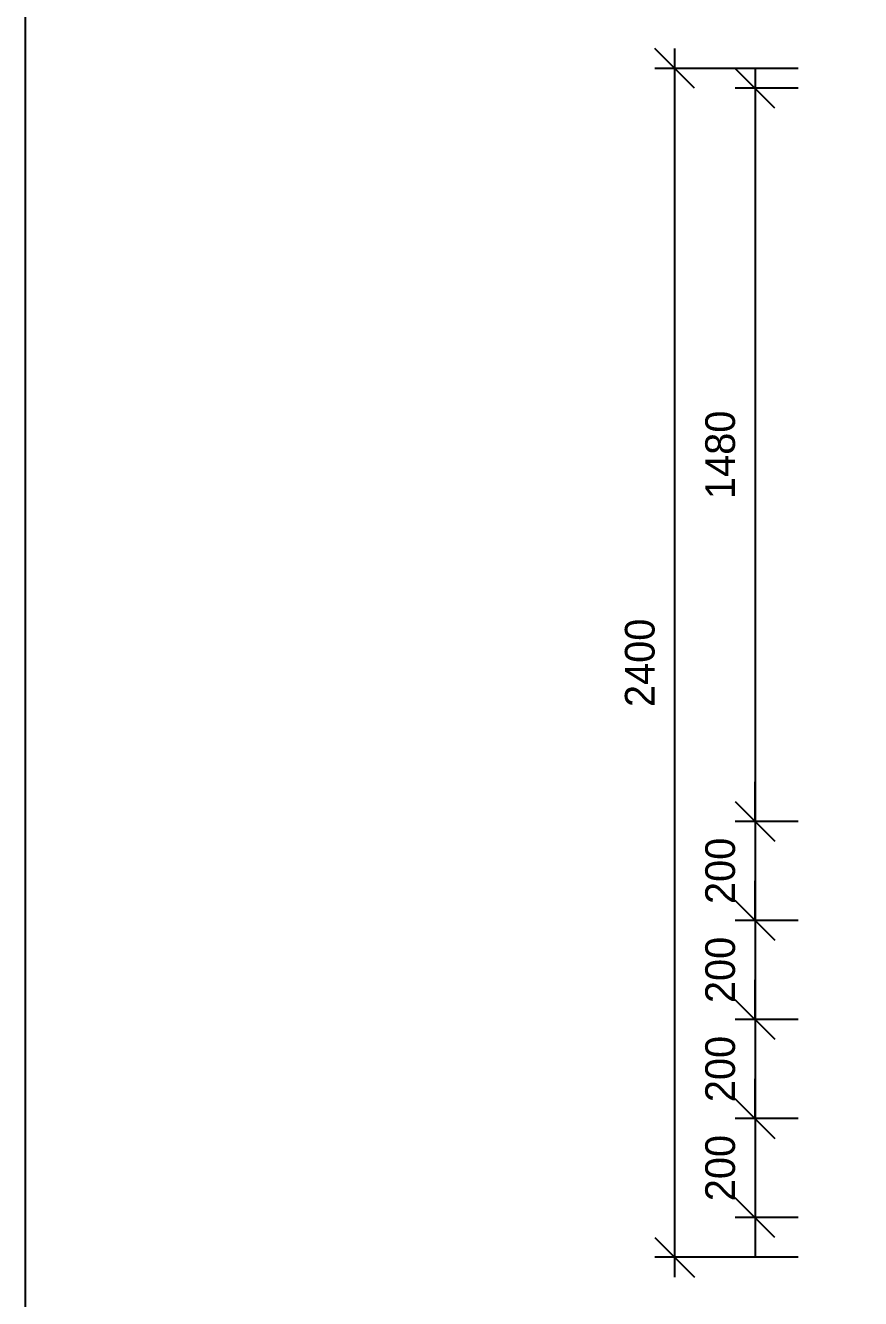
# Model space of a CAD drawing. Header units: millimetres. Extents: x 24776 to 57176, y -19492 to 15017.
# Drawn here: x 24776 to 26462, y -7082 to -4512 of the extents above; entities that cross this region are included whole.
import ezdxf

# ---------------------------------------------------------------- set-up
doc = ezdxf.new("R2010")
doc.units = ezdxf.units.MM
doc.header["$PDMODE"] = 3
doc.styles.add('RomanS', font='')
doc.styles.get('RomanS').set_extended_font_data('YouYuan')
doc.dimstyles.new('SC40', dxfattribs={"dimtxt": 60, "dimasz": 80, "dimexe": 40, "dimexo": 40, "dimgap": 40, "dimtad": 1, "dimdec": 0, "dimzin": 0, "dimdsep": 46, "dimtxsty": 'RomanS', "dimblk": 'OBLIQUE', "dimcen": 0, "dimdle": 40, "dimclrd": 9, "dimclre": 9, "dimclrt": 4, "dimadec": 0, "dimazin": 0, "dimtfac": 1, "dimtdec": 0, "dimtix": 1, "dimtmove": 2, "dimatfit": 1, "dimldrblk": 'DOT', "dimfxl": 1, "dimtolj": 1, "dimtzin": 0, "dimlwd": -1, "dimlwe": -1, "dimarcsym": 0})

# ---------------------------------------------------------------- blocks, each defined once
blk = doc.blocks.new('_Oblique')
at = {"color": 0, "linetype": 'ByBlock', "lineweight": -2}
blk.add_line((-0.5, -0.5), (0.5, 0.5), dxfattribs=at)
blk = doc.blocks.new('*D329')
at = {"color": 9, "transparency": 16777216}
for p, q in [((26087, -4558.5), (26087, -7038.5)), ((26336.3, -4598.5), (26047, -4598.5)), ((26336.3, -6998.5), (26047, -6998.5))]:
    blk.add_line(p, q, dxfattribs=at)
at = {"layer": 'Defpoints', "color": 0, "transparency": 16777216}
for p in [(26376.3, -4598.5), (26087, -6998.5), (26376.3, -6998.5)]:
    blk.add_point(p, dxfattribs=at)
at = {"color": 9, "transparency": 16777216, "xscale": 80, "yscale": 80, "zscale": 80}
for p, rotation in [((26087, -4598.5), 90), ((26087, -6998.5), 270)]:
    blk.add_blockref('_Oblique', p, dxfattribs=dict(at, rotation=rotation))
at = {"color": 4, "transparency": 16777216, "insert": (26017, -5798.5), "char_height": 60, "attachment_point": 5, "rotation": 90, "style": 'RomanS'}
blk.add_mtext('\\A1;2400', dxfattribs=at)
blk = doc.blocks.new('_Dot')
at = {"color": 0, "linetype": 'ByBlock', "lineweight": -2}
blk.add_line((-0.5, 0), (-1, 0), dxfattribs=at)
at = {"color": 0, "linetype": 'ByBlock', "const_width": 0.5}
blk.add_lwpolyline([(-0.25, 0, 1), (0.25, 0, 1)], format="xyb", close=True, dxfattribs=at)
blk = doc.blocks.new('*D330')
at = {"color": 9, "transparency": 16777216}
for p, q in [((26249.3, -4598.5), (26249.3, -6158.5)), ((26336.3, -4638.5), (26209.3, -4638.5)), ((26336.3, -6118.5), (26209.3, -6118.5))]:
    blk.add_line(p, q, dxfattribs=at)
at = {"layer": 'Defpoints', "color": 0, "transparency": 16777216}
for p in [(26376.3, -4638.5), (26249.3, -6118.5), (26376.3, -6118.5)]:
    blk.add_point(p, dxfattribs=at)
at = {"color": 9, "transparency": 16777216, "xscale": 80, "yscale": 80, "zscale": 80}
for p, rotation in [((26249.3, -4638.5), 90), ((26249.3, -6118.5), 270)]:
    blk.add_blockref('_Oblique', p, dxfattribs=dict(at, rotation=rotation))
at = {"color": 4, "transparency": 16777216, "insert": (26179.3, -5378.5), "char_height": 60, "attachment_point": 5, "rotation": 90, "style": 'RomanS'}
blk.add_mtext('\\A1;1480', dxfattribs=at)
blk = doc.blocks.new('*D331')
at = {"color": 9, "transparency": 16777216}
for p, q in [((26249.3, -6118.5), (26249.3, -6038.5)), ((26336.3, -6118.5), (26209.3, -6118.5)), ((26249.3, -6118.5), (26249.3, -6318.5)), ((26336.3, -6318.5), (26209.3, -6318.5)), ((26249.3, -6318.5), (26249.3, -6398.5))]:
    blk.add_line(p, q, dxfattribs=at)
at = {"layer": 'Defpoints', "color": 0, "transparency": 16777216}
for p in [(26376.3, -6118.5), (26249.3, -6318.5), (26376.3, -6318.5)]:
    blk.add_point(p, dxfattribs=at)
at = {"color": 9, "transparency": 16777216, "xscale": 80, "yscale": 80, "zscale": 80}
for p, rotation in [((26249.3, -6118.5), 270), ((26249.3, -6318.5), 90)]:
    blk.add_blockref('_Oblique', p, dxfattribs=dict(at, rotation=rotation))
at = {"color": 4, "transparency": 16777216, "insert": (26179.3, -6218.5), "char_height": 60, "attachment_point": 5, "rotation": 90, "style": 'RomanS'}
blk.add_mtext('\\A1;200', dxfattribs=at)
blk = doc.blocks.new('*D332')
at = {"color": 9, "transparency": 16777216}
for p, q in [((26249.3, -6318.5), (26249.3, -6238.5)), ((26336.3, -6318.5), (26209.3, -6318.5)), ((26249.3, -6318.5), (26249.3, -6518.5)), ((26336.3, -6518.5), (26209.3, -6518.5)), ((26249.3, -6518.5), (26249.3, -6598.5))]:
    blk.add_line(p, q, dxfattribs=at)
at = {"layer": 'Defpoints', "color": 0, "transparency": 16777216}
for p in [(26376.3, -6318.5), (26249.3, -6518.5), (26376.3, -6518.5)]:
    blk.add_point(p, dxfattribs=at)
at = {"color": 9, "transparency": 16777216, "xscale": 80, "yscale": 80, "zscale": 80}
for p, rotation in [((26249.3, -6318.5), 270), ((26249.3, -6518.5), 90)]:
    blk.add_blockref('_Oblique', p, dxfattribs=dict(at, rotation=rotation))
at = {"color": 4, "transparency": 16777216, "insert": (26179.3, -6418.5), "char_height": 60, "attachment_point": 5, "rotation": 90, "style": 'RomanS'}
blk.add_mtext('\\A1;200', dxfattribs=at)
blk = doc.blocks.new('*D333')
at = {"color": 9, "transparency": 16777216}
for p, q in [((26249.3, -6518.5), (26249.3, -6438.5)), ((26336.3, -6518.5), (26209.3, -6518.5)), ((26249.3, -6518.5), (26249.3, -6718.5)), ((26336.3, -6718.5), (26209.3, -6718.5)), ((26249.3, -6718.5), (26249.3, -6798.5))]:
    blk.add_line(p, q, dxfattribs=at)
at = {"layer": 'Defpoints', "color": 0, "transparency": 16777216}
for p in [(26376.3, -6518.5), (26249.3, -6718.5), (26376.3, -6718.5)]:
    blk.add_point(p, dxfattribs=at)
at = {"color": 9, "transparency": 16777216, "xscale": 80, "yscale": 80, "zscale": 80}
for p, rotation in [((26249.3, -6518.5), 270), ((26249.3, -6718.5), 90)]:
    blk.add_blockref('_Oblique', p, dxfattribs=dict(at, rotation=rotation))
at = {"color": 4, "transparency": 16777216, "insert": (26179.3, -6618.5), "char_height": 60, "attachment_point": 5, "rotation": 90, "style": 'RomanS'}
blk.add_mtext('\\A1;200', dxfattribs=at)
blk = doc.blocks.new('*D334')
at = {"color": 9, "transparency": 16777216}
for p, q in [((26249.3, -6718.5), (26249.3, -6638.5)), ((26336.3, -6718.5), (26209.3, -6718.5)), ((26249.3, -6718.5), (26249.3, -6918.5)), ((26336.3, -6918.5), (26209.3, -6918.5)), ((26249.3, -6918.5), (26249.3, -6998.5))]:
    blk.add_line(p, q, dxfattribs=at)
at = {"layer": 'Defpoints', "color": 0, "transparency": 16777216}
for p in [(26376.3, -6718.5), (26249.3, -6918.5), (26376.3, -6918.5)]:
    blk.add_point(p, dxfattribs=at)
at = {"color": 9, "transparency": 16777216, "xscale": 80, "yscale": 80, "zscale": 80}
for p, rotation in [((26249.3, -6718.5), 270), ((26249.3, -6918.5), 90)]:
    blk.add_blockref('_Oblique', p, dxfattribs=dict(at, rotation=rotation))
at = {"color": 4, "transparency": 16777216, "insert": (26179.3, -6818.5), "char_height": 60, "attachment_point": 5, "rotation": 90, "style": 'RomanS'}
blk.add_mtext('\\A1;200', dxfattribs=at)

msp = doc.modelspace()

# ---------------------------------------------------------------- linework, layer by layer
at = {"color": 250}
msp.add_lwpolyline([(24776.3, -3438.1), (31256.3, -3438.1), (31256.3, -11465.3), (24776.3, -11465.3)], close=True, dxfattribs=at)

# ---------------------------------------------------------------- dimensions: what is measured, and where the dimension line sits
at = {"color": 255}
for base, p1, p2, picture, middle in [((26087, -6998.5), (26376.3, -4598.5), (26376.3, -6998.5), '*D329', (26017, -5798.5)), ((26249.3, -6118.5), (26376.3, -4638.5), (26376.3, -6118.5), '*D330', (26179.3, -5378.5)), ((26249.3, -6318.5), (26376.3, -6118.5), (26376.3, -6318.5), '*D331', (26179.3, -6218.5)), ((26249.3, -6518.5), (26376.3, -6318.5), (26376.3, -6518.5), '*D332', (26179.3, -6418.5)), ((26249.3, -6718.5), (26376.3, -6518.5), (26376.3, -6718.5), '*D333', (26179.3, -6618.5)), ((26249.3, -6918.5), (26376.3, -6718.5), (26376.3, -6918.5), '*D334', (26179.3, -6818.5))]:
    dim = msp.add_linear_dim(base=base, p1=p1, p2=p2, angle=90, dimstyle='SC40', dxfattribs=at)
    dim.commit()
    dim.dimension.update_dxf_attribs({"geometry": picture, "text_midpoint": middle})

doc.saveas('drawing.dxf')
